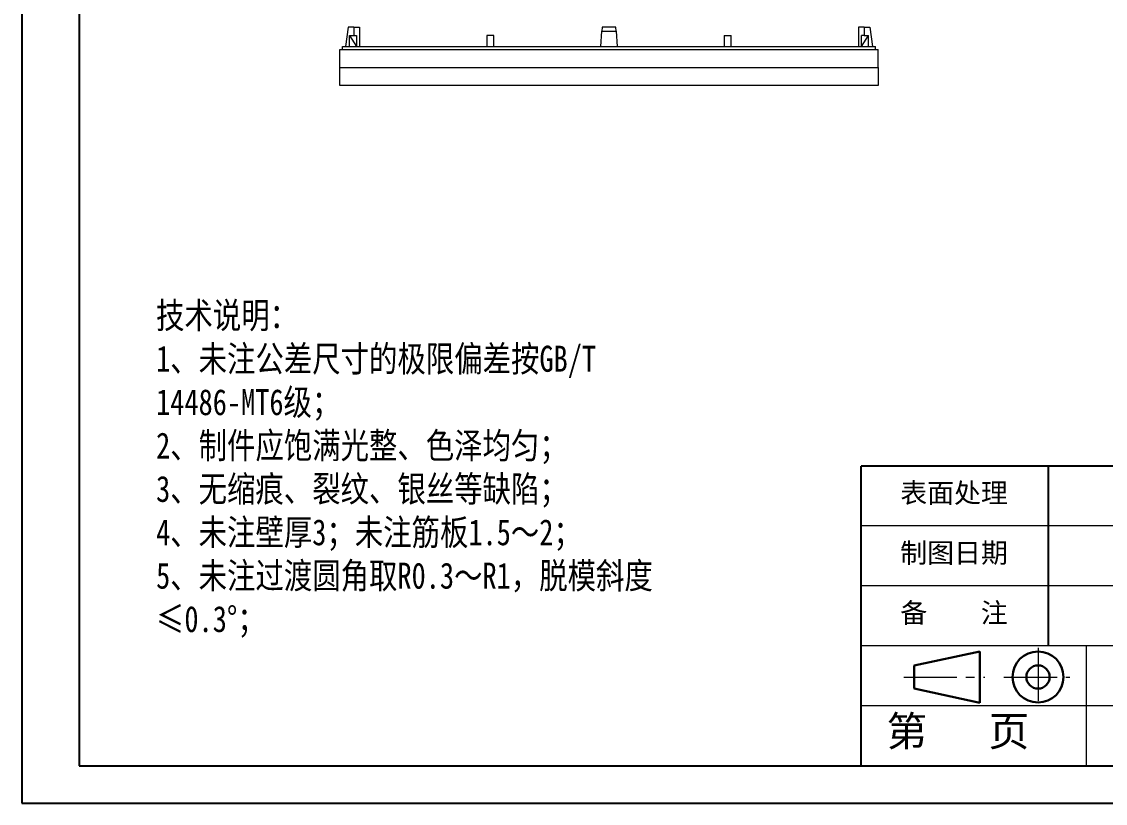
# Model space of a CAD drawing. Header units: inches. Extents: x 1153 to 3231, y 573 to 1137.
# Drawn here: x 2102.5 to 2491, y 573 to 853.2 of the extents above; entities that cross this region are included whole.
import ezdxf

# ---------------------------------------------------------------- set-up
doc = ezdxf.new("R2010")
doc.units = ezdxf.units.IN
doc.linetypes.add('CENTER2', pattern=[28.575, 19.05, -3.175, 3.175, -3.175])
doc.layers.add('文字', color=81, linetype='Continuous')
for name, color, linetype, lineweight in [('粗实线', 7, 'Continuous', 30), ('细实线', 3, 'Continuous', 9), ('细点划线', 2, 'CENTER2', 9)]:
    doc.layers.add(name, color=color, linetype=linetype, lineweight=lineweight)
doc.styles.get("Standard").update_dxf_attribs({"font": 'txt', "bigfont": 'gbcbig.shx'})
doc.styles.add('宋体', font='', dxfattribs={"width": 0.8, "height": 3.5})
doc.styles.get('宋体').set_extended_font_data('SimSun')

msp = doc.modelspace()

# ---------------------------------------------------------------- linework, layer by layer
for p, q in [((2102.483, 1137.308), (2102.483, 572.957)), ((2123.136, 1123.871), (2123.136, 586.394)), ((2102.483, 834.23), (2102.483, 572.957)), ((2564.713, 693.889), (2403.47, 693.889)), ((2403.47, 586.394), (2403.47, 693.889)), ((2470.655, 629.392), (2470.655, 693.889)), ((2123.136, 586.394), (2887.199, 586.394)), ((2102.483, 572.957), (2900.636, 572.957)), ((2102.483, 572.957), (2471.998, 572.957))]:
    msp.add_line(p, q)
at = {"color": 7, "linetype": 'Continuous', "lineweight": 15}
for p, q in [((2219.559, 851.268), (2218.559, 844.268)), ((2221.559, 851.268), (2219.559, 851.268)), ((2221.559, 851.268), (2221.559, 848.268)), ((2221.559, 851.268), (2223.559, 851.268)), ((2223.559, 851.268), (2223.559, 844.268)), ((2310.559, 851.268), (2310.473, 849.768)), ((2315.559, 851.268), (2310.559, 851.268)), ((2315.646, 849.768), (2315.559, 851.268)), ((2402.559, 851.268), (2402.559, 844.268)), ((2404.559, 851.268), (2402.559, 851.268)), ((2404.559, 851.268), (2404.559, 848.268)), ((2404.559, 851.268), (2406.559, 851.268)), ((2406.559, 851.268), (2407.559, 844.268)), ((2220.059, 844.268), (2220.059, 848.268)), ((2220.059, 848.268), (2222.559, 844.268)), ((2220.059, 848.268), (2221.559, 848.268)), ((2221.559, 848.268), (2222.559, 848.268)), ((2222.559, 848.268), (2222.559, 844.268)), ((2269.309, 848.268), (2269.309, 844.268)), ((2271.809, 848.268), (2269.309, 848.268)), ((2271.809, 844.268), (2271.809, 848.268)), ((2310.155, 844.268), (2310.473, 849.768)), ((2310.473, 849.768), (2315.646, 849.768)), ((2315.646, 849.768), (2315.963, 844.268)), ((2354.309, 848.268), (2354.309, 844.268)), ((2354.309, 848.268), (2356.809, 848.268)), ((2356.809, 844.268), (2356.809, 848.268)), ((2403.559, 844.268), (2406.059, 848.268)), ((2404.559, 848.268), (2403.559, 848.268)), ((2403.559, 844.268), (2403.559, 848.268)), ((2404.559, 848.268), (2406.059, 848.268)), ((2406.059, 844.268), (2406.059, 848.268)), ((2216.559, 836.768), (2216.559, 843.268)), ((2216.559, 843.268), (2409.559, 843.268)), ((2217.559, 843.268), (2217.559, 844.268)), ((2217.559, 844.268), (2408.559, 844.268)), ((2408.559, 843.268), (2408.559, 844.268)), ((2409.559, 836.768), (2409.559, 843.268)), ((2216.559, 836.768), (2409.559, 836.768)), ((2216.559, 830.268), (2216.559, 836.768)), ((2409.559, 836.768), (2409.559, 830.268)), ((2409.559, 830.268), (2216.559, 830.268))]:
    msp.add_line(p, q, dxfattribs=at)
at = {"layer": '粗实线', "color": 7}
for p, q in [((2445.96, 627.38), (2422.469, 622.401)), ((2445.96, 627.38), (2445.96, 608.97)), ((2422.469, 622.401), (2422.469, 614.094)), ((2422.469, 614.094), (2445.96, 608.97))]:
    msp.add_line(p, q, dxfattribs=at)
for radius in [9.133, 4.154]:
    msp.add_circle((2466.867, 618.248), radius, dxfattribs=at)
at = {"layer": '细实线', "color": 7}
for p, q in [((2564.713, 672.39), (2403.47, 672.39)), ((2564.713, 650.891), (2403.47, 650.891)), ((2887.199, 629.392), (2403.47, 629.392)), ((2484.092, 629.392), (2484.092, 586.394)), ((2564.713, 607.893), (2403.47, 607.893))]:
    msp.add_line(p, q, dxfattribs=at)
at = {"layer": '细点划线', "color": 7}
for p, q in [((2466.867, 628.761), (2466.867, 607.893)), ((2418.724, 618.248), (2447.76, 618.248)), ((2454.653, 618.248), (2478.258, 618.248))]:
    msp.add_line(p, q, dxfattribs=at)

# ---------------------------------------------------------------- texts
at = {"char_height": 7.07034, "width": 4018.42848, "attachment_point": 1}
for s, insert in [('{\\fSimHei|b0|i0|c134|p49;表面处理}', (2417.491, 687.788)), ('{\\fSimHei|b0|i0|c134|p49;制图日期}', (2417.491, 666.289)), ('{\\fSimHei|b0|i0|c134|p49;备    注}', (2417.491, 644.79))]:
    msp.add_mtext(s, dxfattribs=dict(at, insert=insert))
at = {"layer": '文字', "color": 0, "insert": (2150.672, 752.572), "char_height": 8.39808, "width": 189.16174, "attachment_point": 1, "style": '宋体'}
msp.add_mtext('{\\H1.111x;技术说明：\\P1、未注公差尺寸的极限偏差按GB/T 14486-MT6级；\\P2、制件应饱满光整、色泽均匀；\\P3、无缩痕、裂纹、银丝等缺陷；\\P4、未注壁厚3；未注筋板1.5～2；\\P5、未注过渡圆角取R0.3～R1，脱模斜度≤0.3%%D；}', dxfattribs=at)
at = {"layer": '细实线', "color": 7, "insert": (2412.516, 604.198), "char_height": 10.74954, "width": 80.62157, "attachment_point": 1}
msp.add_mtext('{\\fSimSun|b0|i0|c134|p54;第   页}', dxfattribs=at)

doc.saveas('drawing.dxf')
